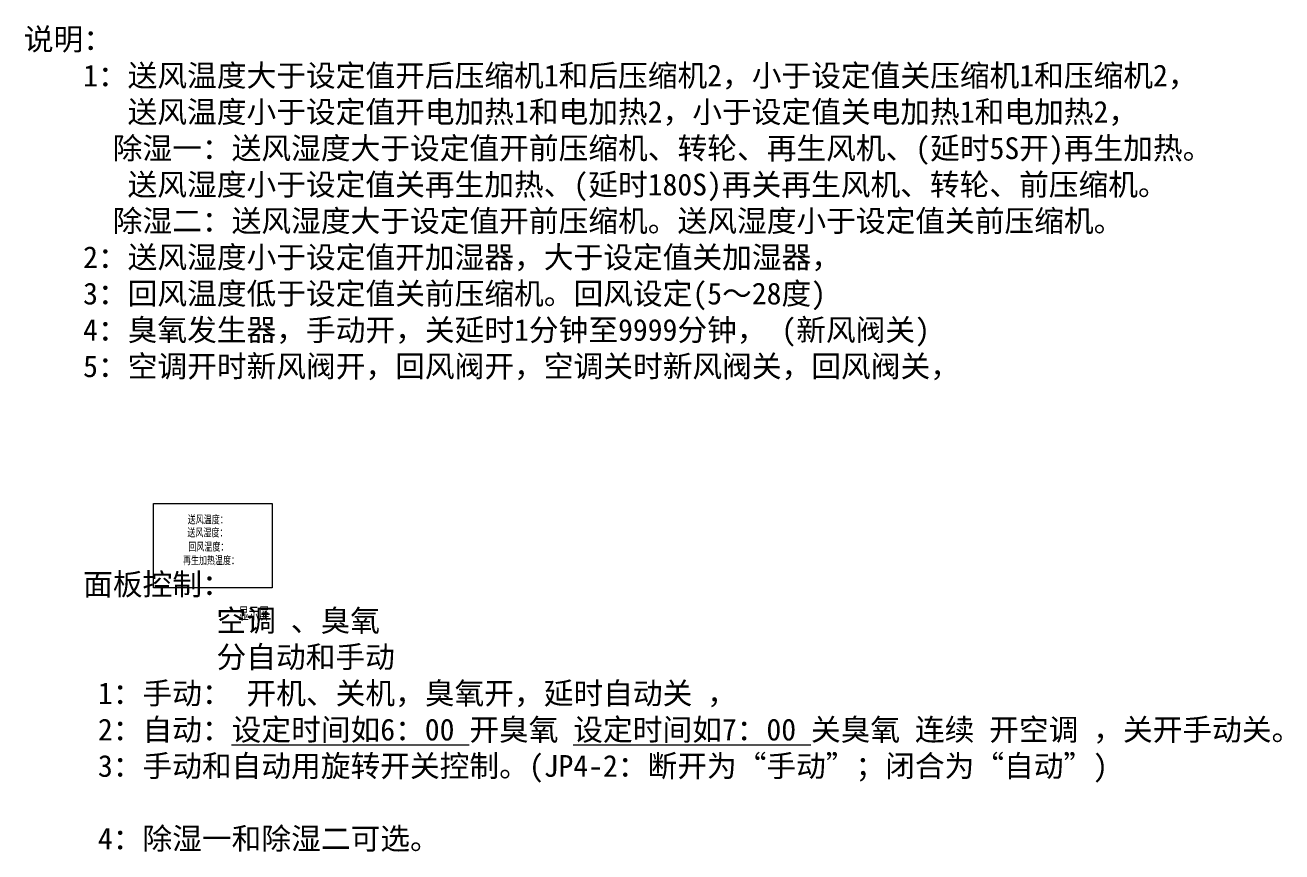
# Model space of a CAD drawing. Extents: x -87154 to -63886, y -546563 to -518689.
# Drawn here: x -87154 to -65621, y -546563 to -532401 of the extents above; entities that cross this region are included whole.
import ezdxf

# ---------------------------------------------------------------- set-up
doc = ezdxf.new("R2010")
doc.units = 0
doc.header["$LTSCALE"] = 1000
doc.header["$MEASUREMENT"] = 0
doc.linetypes.add('ACAD_ISO07W100', pattern=[3, 0, -3])
doc.layers.add('BOTTOMSOLDER', color=250, linetype='Continuous')
doc.layers.add('COLUMN', color=9, linetype='Continuous', lineweight=30)
doc.styles.add('_TCH_DIM', font='SIMPLEX', dxfattribs={"bigfont": 'GBCBIG'})
doc.styles.get("Standard").update_dxf_attribs({"font": 'gbenor.shx', "bigfont": 'gbcbig.shx'})

msp = doc.modelspace()

# ---------------------------------------------------------------- linework, layer by layer
msp.add_lwpolyline([(-84953, -540596), (-82919, -540596), (-82919, -542042), (-84953, -542042)], close=True)

# ---------------------------------------------------------------- texts
at = {"linetype": 'ACAD_ISO07W100'}
for s, p in [('送风温度：', (-84368, -540951)), ('送风湿度：', (-84374, -541174)), ('回风温度：', (-84358, -541417)), ('再生加热温度：', (-84450, -541650))]:
    msp.add_text(s, height=137.2, dxfattribs=at).set_placement(p)
at = {"layer": 'BOTTOMSOLDER', "color": 0, "linetype": 'Continuous', "insert": (-87177, -532455), "char_height": 373.4, "width": 29438.59, "attachment_point": 1}
msp.add_mtext('{\\fSimSun|b0|i0|c134|p54;说明：\\P    1：送风温度大于设定值开后压缩机1和后压缩机2，小于设定值关压缩机1和压缩机2，\\P       送风温度小于设定值开电加热1和电加热2，小于设定值关电加热1和电加热2，\\P      除湿一：送风湿度大于设定值开前压缩机、转轮、再生风机、(延时5S开)再生加热。\\P       送风湿度小于设定值关再生加热、(延时180S)再关再生风机、转轮、前压缩机。\\P      除湿二：送风湿度大于设定值开前压缩机。送风湿度小于设定值关前压缩机。\\P    2：送风湿度小于设定值开加湿器，大于设定值关加湿器，\\P    3：回风温度低于设定值关前压缩机。回风设定(5～28度)\\P    4：臭氧发生器，手动开，关延时1分钟至9999分钟， (新风阀关)\\P    5：空调开时新风阀开，回风阀开，空调关时新风阀关，回风阀关，\\P\\P\\P\\P\\P\\P    面板控制：\\P             空调 、臭氧\\P             分自动和手动\\P     1：手动： 开机、关机，臭氧开，延时自动关 ， \\P     2：自动：\\L设定时间如6：00\\l 开臭氧 \\L设定时间如7：00\\l 关臭氧 连续 开空调 ，关开手动关。\\P     3：手动和自动用旋转开关控制。(JP4-2：断开为“手动”；闭合为“自动”)\\P\\P     4：除湿一和除湿二可选。    \\P    }', dxfattribs=at)
at = {"layer": 'COLUMN', "color": 7, "style": '_TCH_DIM'}
msp.add_text('显示屏', height=241.2, dxfattribs=at).set_placement((-83495, -542607))

doc.saveas('drawing.dxf')
